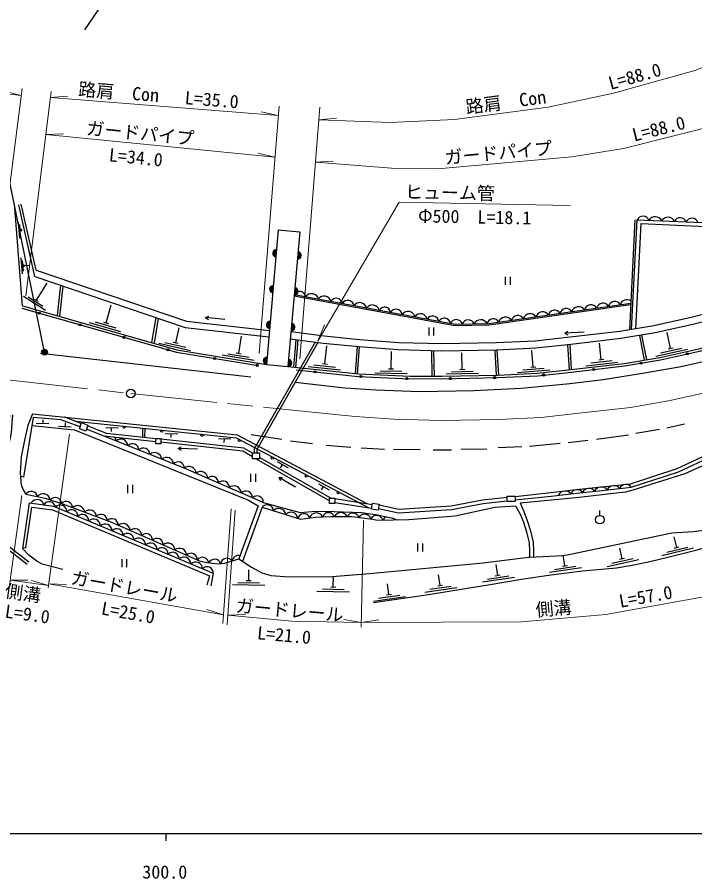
# Model space of a CAD drawing. Units: millimetres at full size, sheet at 1:1000; details may follow other scales. Extents: x 40000 to 680000, y 20000 to 380000.
# Drawn here: x 347354 to 441447, y 198715 to 318445 of the extents above; entities that cross this region are included whole.
import ezdxf
from ezdxf.enums import TextEntityAlignment as Align

# ---------------------------------------------------------------- set-up
doc = ezdxf.new("R2010")
doc.units = ezdxf.units.MM
doc.header["$LTSCALE"] = 1000
doc.linetypes.add('CHAIN', pattern=[18.5, 12, -1.5, 3.5, -1.5])
for name, color, linetype, lineweight in [('M-BGD', 7, 'Continuous', 25), ('M-BMK', 2, 'CHAIN', 13), ('M-BMK-SRVR', 3, 'Continuous', 25), ('M-STR-HTXT', 7, 'Continuous', 13), ('M-STR-STRC', 7, 'Continuous', 25), ('M-TTL-BAND', 7, 'Continuous', 25)]:
    doc.layers.add(name, color=color, linetype=linetype, lineweight=lineweight)
doc.styles.add('ＭＳ ゴシック', font='')
doc.styles.get('ＭＳ ゴシック').set_extended_font_data('MS Gothic')

msp = doc.modelspace()

# ---------------------------------------------------------------- hatches: boundary and pattern name
at = {"layer": 'M-BGD'}
for points in [[(383282, 285145), (383369, 286141, 1)], [(386349, 285837), (386260, 284841, 0.41421), (386803, 285295, 0.41421)], [(382845, 280164), (382932, 281161, 1)], [(385908, 280857), (385820, 279861, 1)], [(382407, 275184), (382495, 276180, 1)], [(385467, 275876), (385379, 274880, 1)], [(381970, 270203), (382058, 271199, 1)], [(385027, 270896), (384939, 269900, 0.41421), (385481, 270354, 0.41421)]]:
    msp.add_hatch(color=256, dxfattribs=at).paths.add_polyline_path(points)
at = {"layer": 'M-STR-STRC'}
msp.add_hatch(color=256, dxfattribs=at).paths.add_polyline_path([(351485, 272124, 0.41421), (350933, 272247, 0.41421), (350811, 271695, 1)])

# ---------------------------------------------------------------- linework, layer by layer
at = {"layer": 'M-BGD'}
for p, q in [((349809, 282391), (347570, 292371)), ((349967, 283288), (347912, 292448)), ((348101, 278340), (347018, 291949)), ((347476, 289980), (347654, 287737)), ((433142, 290288), (432368, 274992)), ((347655, 289618), (347774, 288123)), ((347850, 289057), (347878, 288708)), ((347864, 288882), (348042, 288896)), ((383610, 288885), (381970, 270203)), ((383610, 288885), (386595, 288618)), ((386595, 288618), (384939, 269900)), ((347870, 285020), (348049, 282777)), ((348050, 284658), (348169, 283163)), ((348245, 284097), (348272, 283748)), ((348259, 283923), (349006, 283982)), ((350009, 279130), (351520, 281496)), ((415132, 282382), (415132, 281264)), ((415799, 282382), (415799, 281264)), ((353348, 281195), (352891, 276973)), ((353688, 281080), (353233, 276876)), ((348233, 279695), (351267, 277757)), ((348868, 279574), (350891, 278282)), ((349773, 279281), (350244, 278979)), ((359685, 275971), (360404, 278493)), ((366580, 276721), (366020, 273229)), ((366916, 276608), (366359, 273132)), ((373490, 276717), (373898, 276418)), ((357357, 276011), (361684, 274777)), ((358160, 276094), (361045, 275271)), ((359349, 276067), (360022, 275875)), ((369367, 273209), (369851, 275299)), ((404516, 275347), (404516, 274229)), ((405183, 275347), (405183, 274229)), ((423384, 274522), (423836, 274297)), ((433750, 274211), (434441, 270798)), ((434046, 274261), (434737, 270848)), ((438101, 272422), (437595, 274645)), ((367039, 273132), (371423, 272117)), ((367838, 273255), (370760, 272578)), ((369026, 273288), (369708, 273130)), ((378120, 271741), (378511, 274141)), ((386044, 273618), (385714, 269820)), ((386342, 273579), (386013, 269789)), ((428470, 270868), (428209, 273133)), ((377775, 271797), (378466, 271685)), ((390076, 270274), (390334, 272776)), ((394543, 272664), (394286, 268935)), ((394841, 272635), (394585, 268904)), ((399268, 269581), (399334, 271978)), ((404880, 272077), (404944, 268578)), ((405180, 272069), (405244, 268580)), ((409164, 269512), (409119, 271792)), ((413659, 272182), (413888, 268705)), ((413959, 272189), (414188, 268716)), ((419026, 269850), (418837, 272124)), ((423783, 272929), (424005, 269453)), ((424081, 272962), (424304, 269485)), ((436041, 271337), (440428, 272336)), ((436705, 271796), (439630, 272462)), ((437760, 272344), (438442, 272499)), ((350598, 271741), (379814, 268481)), ((375803, 271510), (380245, 270787)), ((376592, 271686), (379553, 271204)), ((427014, 270399), (429994, 270741)), ((428122, 270828), (428817, 270908)), ((387776, 269908), (392253, 269446)), ((388553, 270130), (391537, 269822)), ((389728, 270310), (390424, 270238)), ((398918, 269591), (399618, 269571)), ((408814, 269506), (409514, 269519)), ((416834, 269065), (421318, 269439)), ((417557, 269426), (420546, 269675)), ((418678, 269821), (419375, 269879)), ((426303, 270015), (430774, 270529)), ((397002, 269044), (401500, 268919)), ((397760, 269323), (400759, 269239)), ((406926, 268868), (411425, 268957)), ((407670, 269183), (410670, 269242)), ((350926, 262494), (350902, 261959)), ((356250, 261980), (353983, 262861)), ((351726, 261922), (349993, 261999)), ((354827, 261498), (353094, 261575)), ((354027, 262069), (354004, 261534)), ((359639, 261433), (361373, 261393)), ((360451, 260879), (360463, 261414)), ((364732, 261355), (364728, 260073)), ((365051, 261322), (365046, 260038)), ((366590, 259448), (359394, 260230)), ((367907, 260584), (369641, 260544)), ((368718, 260030), (368731, 260565)), ((375291, 259885), (377025, 259845)), ((376103, 259331), (376115, 259866)), ((369691, 258527), (370117, 258256)), ((390721, 251226), (380494, 257091)), ((390896, 251610), (381020, 257274)), ((383461, 256698), (384967, 255836)), ((383911, 255824), (384177, 256288)), ((379756, 254984), (379756, 253866)), ((380422, 254984), (380422, 253866)), ((383671, 254478), (383928, 254043)), ((362681, 253439), (362681, 252322)), ((363348, 253439), (363348, 252322)), ((389176, 253621), (390682, 252759)), ((389626, 252747), (389892, 253211)), ((391438, 251543), (396660, 250744)), ((380797, 250561), (378121, 243161)), ((381361, 250357), (378638, 242826)), ((391438, 250987), (396571, 250201)), ((428253, 249222), (428253, 249899)), ((438942, 244760), (438598, 246220)), ((402959, 245314), (402959, 244196)), ((403626, 245314), (403626, 244196)), ((431352, 243183), (431031, 244649)), ((436889, 243661), (441269, 244691)), ((437550, 244124), (440471, 244811)), ((438601, 244680), (439282, 244840)), ((361868, 243119), (361868, 242001)), ((362534, 243119), (362534, 242001)), ((423408, 242221), (423193, 243706)), ((429283, 242115), (433678, 243079)), ((429951, 242569), (432881, 243212)), ((431010, 243108), (431694, 243258)), ((414096, 240883), (413881, 242367)), ((421268, 241305), (425721, 241950)), ((421967, 241709), (424936, 242140)), ((423062, 242171), (423755, 242272)), ((379499, 240159), (379526, 241659)), ((391244, 239256), (391275, 240755)), ((406090, 239470), (405874, 240954)), ((412655, 240371), (415624, 240801)), ((413750, 240833), (414443, 240933)), ((377239, 239599), (381738, 239519)), ((377994, 239886), (380994, 239833)), ((379149, 240165), (379849, 240153)), ((398976, 238228), (398761, 239712)), ((405743, 239420), (406436, 239520)), ((411956, 239966), (416409, 240612)), ((388982, 238702), (393481, 238610)), ((389738, 238986), (392738, 238925)), ((390894, 239263), (391594, 239248)), ((398630, 238178), (399323, 238278)), ((403949, 238553), (408402, 239199)), ((404648, 238958), (407617, 239388)), ((396836, 237311), (401289, 237957)), ((397535, 237716), (400504, 238146))]:
    msp.add_line(p, q, dxfattribs=at)
for points in [[(430021, 331111), (430064, 331111), (420562, 331111), (418511, 325292), (417946, 325292), (415196, 325292), (410196, 325292), (395196, 325292), (380196, 325292), (377696, 325292), (377696, 326792), (376946, 326792), (376946, 325292), (366696, 325292), (366127, 326292), (364742, 326292), (364742, 325798), (362872, 325794), (356714, 316706)], [(432671, 275043), (433442, 290273), (458380, 289255)], [(433277, 275145), (434019, 289799), (434019, 289799), (458872, 288621), (458873, 288621), (463822, 284271), (463822, 284270), (463731, 283808)], [(463731, 283808), (458206, 281889), (452813, 279994), (445619, 277927), (440964, 276734), (435741, 275561), (431023, 274765), (424147, 273974), (419280, 273447), (413884, 273186), (406327, 273037), (400332, 273204), (394892, 273634), (389965, 274119), (385365, 274714)], [(349967, 283288), (370850, 276228), (382383, 274905)], [(349809, 282391), (370653, 275344), (382304, 274008)], [(462434, 282299), (458536, 280945), (453117, 279041), (445881, 276962), (441198, 275761), (435934, 274579), (431163, 273775), (424258, 272981), (419358, 272449), (413918, 272187), (406323, 272037), (400278, 272205), (394804, 272638), (389852, 273125), (385276, 273717)], [(384939, 269900), (394733, 268889), (401901, 268559), (405373, 268581), (406313, 268556), (414036, 268708), (419629, 268978), (424644, 269522), (431652, 270328), (436605, 271163), (442011, 272377), (446794, 273603), (454175, 275725), (459683, 277660), (466071, 279878), (467273, 280379)], [(386069, 269431), (394707, 268539), (401894, 268209), (405369, 268231), (406312, 268206), (414048, 268359), (419657, 268629), (424683, 269174), (431701, 269982), (436673, 270820), (442093, 272037), (446886, 273265), (454282, 275391), (459799, 277329), (466170, 279661), (469715, 281247)], [(385807, 279713), (408142, 275593), (412887, 275674), (432546, 278508)], [(385825, 279913), (408159, 275793), (412871, 275874), (432556, 278712)], [(348005, 278003), (369456, 271884), (380793, 270040)], [(348101, 278340), (369533, 272227), (381970, 270203), (384939, 269900)], [(376170, 276424), (373490, 276717), (373953, 276920)], [(385954, 267732), (392853, 266963), (397206, 266650), (403233, 266447), (410774, 266555), (417318, 266883), (424108, 267527), (428742, 268106), (434198, 269000), (439286, 269877), (444929, 271100), (448764, 272086), (454032, 273544), (459402, 275312)], [(426074, 274686), (423384, 274522), (423805, 274801)], [(388708, 273273), (380268, 258462), (380268, 258461), (380268, 257902)], [(389084, 273224), (380618, 258369), (380618, 258368), (380618, 257902)], [(416500, 251862), (421457, 252395), (425397, 252853), (428105, 253147), (432526, 253623), (439020, 255743), (447421, 259663), (450919, 260841), (456082, 262578), (461534, 264188), (477577, 269837)], [(416496, 251359), (421513, 251898), (425453, 252356), (428159, 252649), (432631, 253131), (439204, 255277), (447607, 259198), (451078, 260367), (456232, 262101), (461688, 263712), (469456, 266448)], [(346291, 263197), (346113, 260798), (345638, 258484), (345390, 256278), (345315, 252827), (345729, 249666), (345636, 244845), (348733, 242445)], [(346692, 263194), (346510, 260743), (346034, 258421), (345790, 256251), (345716, 252849), (346129, 249689), (346039, 245039), (348978, 242761)], [(349462, 263326), (348840, 261694), (348377, 259670), (347914, 257357), (347770, 255130), (347885, 253482), (348204, 252672), (348550, 252153)], [(356077, 261522), (353390, 262497), (349577, 262818), (348236, 254506), (347806, 254618)], [(349462, 263326), (377885, 260406), (395894, 250861)], [(355389, 262315), (377767, 260016), (396169, 250263)], [(349400, 261718), (355308, 261121), (379482, 251333), (380797, 250561)], [(381529, 251021), (370444, 255816), (356978, 261195), (356961, 261202)], [(366590, 259870), (359769, 260612), (357126, 261639)], [(385135, 240695), (391082, 240719), (396289, 241122), (412044, 242634), (417628, 243323), (418480, 243392), (423179, 243651), (424444, 243852), (438256, 246803), (441272, 246960), (443021, 247191), (445517, 247577), (446907, 248040), (448322, 248477), (450098, 248914), (452131, 249249), (453546, 249377), (454421, 250123), (454987, 251229), (455296, 252206), (455190, 256659), (454786, 260017), (454613, 261098), (454519, 261524)], [(417180, 250957), (425406, 251770), (430942, 252375), (431881, 252511), (432880, 252783), (440135, 255040), (448205, 258676), (454613, 261098)], [(380010, 257852), (378810, 258541), (367307, 259792)], [(380010, 257368), (378677, 258133), (367307, 259370)], [(372384, 258410), (369691, 258527), (370139, 258761)], [(386019, 253154), (383671, 254478), (384176, 254483)], [(348550, 252153), (351236, 251617), (353776, 250786), (360427, 248292), (372646, 242882), (373666, 242673), (375240, 242469), (376169, 242563), (378121, 243161)], [(397595, 250679), (400352, 250057), (407598, 250549), (411966, 251375), (415378, 251741)], [(353669, 241704), (350793, 242428), (350069, 242835), (348960, 243695), (348126, 244570), (348126, 244571), (349048, 250972), (352411, 250499), (374573, 241183), (374573, 241182), (374227, 239408)], [(348155, 244772), (348551, 244715), (349366, 250372), (352263, 249965), (374069, 240798), (373707, 239531)], [(381361, 250357), (386698, 248711), (388770, 248991), (390927, 249075), (393812, 249047), (396698, 248683), (397370, 248543), (401739, 248655), (408182, 249159), (413684, 250363), (416569, 250559)], [(381529, 251021), (386642, 249635), (388827, 249803), (391375, 249747), (395157, 249607), (397398, 249271), (398574, 249019), (399387, 248879), (400130, 248614)], [(397514, 250185), (400313, 249553), (407661, 250053), (412039, 250880), (415374, 251238)], [(416569, 250559), (417191, 249383), (417667, 248291), (418088, 246920), (418452, 245408), (418508, 244260), (418480, 243392)], [(417180, 250957), (417723, 249764), (418184, 248482), (418618, 247065), (418999, 245486), (419058, 244264), (419031, 243422)], [(396831, 237095), (404491, 238198), (409549, 239051), (412734, 239571), (417407, 240342), (421466, 240945), (425859, 241507), (430589, 241945), (432754, 242299), (435210, 242798), (438083, 243485), (441601, 244380), (444068, 245089), (446191, 245921), (447919, 246753), (449688, 246524), (451145, 246441), (452873, 246462), (454086, 246590), (454442, 246640)], [(378121, 243161), (379902, 242007), (381307, 241231), (382582, 240862), (385135, 240695)]]:
    msp.add_lwpolyline(points, dxfattribs=at)
for points in [[(356297, 262102), (357176, 261770), (356859, 260931), (355980, 261264)], [(366590, 259922), (367307, 259922), (367307, 259174), (366590, 259174)], [(380010, 257902), (381020, 257902), (381020, 257091), (380010, 257091)], [(390721, 251610), (391438, 251610), (391438, 250862), (390721, 250862)], [(415379, 251909), (416500, 251901), (416494, 251146), (415374, 251154)], [(396691, 250933), (397612, 250783), (397473, 249930), (396551, 250081)]]:
    msp.add_lwpolyline(points, close=True, dxfattribs=at)
for centre, radius in [((350429, 277312), 150), ((356064, 275704), 150), ((362167, 273964), 150), ((368299, 272215), 150), ((440429, 271663), 150), ((374761, 271021), 150), ((380666, 270060), 150), ((427402, 269487), 150), ((433969, 270364), 150), ((388706, 269159), 150), ((395096, 268522), 150), ((401458, 268229), 150), ((407504, 268229), 150), ((413652, 268351), 150), ((420452, 268715), 150), ((362197, 261465), 150), ((367422, 260928), 150), ((373014, 260353), 150), ((378208, 259613), 150), ((382778, 257190), 150), ((387480, 254698), 150), ((391929, 252340), 150), ((428253, 248622), 600)]:
    msp.add_circle(centre, radius, dxfattribs=at)
for centre, radius, start, end in [((434251, 289912), 886, 19.37896, 155.9471), ((435963, 289734), 994, 23.65464, 151.67142), ((437734, 289686), 970, 22.75692, 152.56914), ((439422, 289724), 863, 18.32497, 157.00108), ((441051, 289634), 886, 19.37896, 155.9471), ((383326, 285643), 500, 84.98276, 264.98276), ((386305, 285339), 500, 264.94481, 84.94481), ((382888, 280662), 500, 84.98276, 264.98276), ((385864, 280359), 500, 264.94481, 84.94481), ((386572, 279449), 880, 10.9593, 148.1378), ((388235, 279026), 994, 15.54015, 143.55694), ((389981, 278728), 970, 14.64243, 144.45466), ((391658, 278527), 863, 10.21049, 148.8866), ((393258, 278209), 886, 11.26447, 147.83262), ((432038, 278194), 994, 57.51165, 162.22261), ((394927, 277791), 994, 15.54015, 143.55694), ((396674, 277494), 970, 14.64243, 144.45466), ((398351, 277293), 863, 10.21049, 148.8866), ((399951, 276974), 886, 11.26447, 147.83262), ((423588, 277083), 886, 29.93014, 166.49829), ((425303, 277221), 994, 34.20582, 162.22261), ((427053, 277499), 970, 33.3081, 163.12033), ((428706, 277845), 863, 28.87616, 167.55227), ((430324, 278055), 886, 29.93014, 166.49829), ((401620, 276557), 994, 15.54015, 143.55694), ((403366, 276259), 970, 14.64243, 144.45466), ((405043, 276058), 863, 10.21049, 148.8866), ((406643, 275740), 886, 11.26447, 147.83262), ((415163, 275771), 994, 33.5471, 161.56389), ((416853, 276114), 886, 29.93014, 166.49829), ((418568, 276252), 994, 34.20582, 162.22261), ((420318, 276530), 970, 33.3081, 163.12033), ((421971, 276876), 863, 28.87616, 167.55227), ((382451, 275682), 500, 84.98276, 264.98276), ((385423, 275378), 500, 264.94481, 84.94481), ((408312, 275531), 886, 18.39459, 154.47176), ((409982, 275497), 886, 22.69506, 159.26321), ((411701, 275418), 994, 26.97074, 154.98753), ((413447, 275652), 886, 29.27142, 165.83957), ((382014, 270701), 500, 84.98276, 264.98276), ((384983, 270398), 500, 264.94481, 84.94481), ((360108, 259476), 994, 4.20327, 36.40217), ((361762, 258841), 970, 3.30555, 133.11777), ((363367, 258314), 863, 358.87361, 137.54972), ((364873, 257687), 886, 359.92759, 136.49573), ((366427, 256950), 994, 4.20327, 132.22005), ((368082, 256315), 970, 3.30555, 133.11777), ((369686, 255788), 863, 358.87361, 137.54972), ((371196, 255017), 994, 2.59761, 130.61439), ((372832, 254335), 970, 1.69989, 131.51211), ((374421, 253764), 863, 357.26795, 135.94406), ((375909, 253095), 886, 358.32193, 134.89007), ((377442, 252314), 994, 2.59761, 130.61439), ((425111, 251868), 924, 35.21847, 157.11104), ((426736, 252012), 953, 36.38225, 155.94726), ((428457, 252062), 1085, 40.71596, 151.61355), ((430213, 252303), 1043, 38.84508, 153.48443), ((431876, 252604), 921, 34.90733, 157.42217), ((349294, 251670), 886, 10.44319, 147.01134), ((350957, 251229), 994, 9.18741, 142.73566), ((352619, 250820), 886, 3.58896, 140.1571), ((379078, 251633), 970, 1.69989, 131.51211), ((380667, 251062), 863, 357.26795, 135.94406), ((423450, 251547), 1058, 40.0344, 152.29511), ((350120, 250440), 970, 14.91022, 149.12134), ((351798, 250248), 863, 10.47827, 149.15438), ((353297, 249685), 970, 2.28175, 132.09398), ((354161, 250280), 886, 1.26636, 137.83451), ((355732, 249579), 994, 5.54204, 133.55883), ((382051, 249801), 886, 4.57285, 141.14099), ((354892, 249130), 863, 357.84981, 136.52592), ((356386, 248476), 886, 358.90379, 135.47194), ((357400, 248983), 970, 4.64432, 134.45655), ((359017, 248494), 863, 0.21238, 138.88849), ((383660, 249192), 994, 8.84853, 136.86532), ((385360, 248693), 970, 7.95081, 137.76303), ((387164, 248555), 886, 25.53789, 162.10604), ((388885, 248562), 994, 28.05895, 157.83036), ((390587, 248705), 886, 21.96185, 158.53), ((392304, 248605), 994, 26.7959, 154.25432), ((393975, 248638), 886, 18.55094, 152.1148), ((395599, 248506), 886, 13.50576, 152.1148), ((397258, 248324), 886, 15.55994, 154), ((357927, 247711), 994, 3.17947, 131.19626), ((359570, 247046), 970, 2.28175, 132.09398), ((360503, 247867), 886, 358.11677, 134.68492), ((362034, 247081), 994, 2.39245, 130.40924), ((398908, 248173), 886, 109.06355, 154), ((361165, 246491), 863, 357.84981, 136.52592), ((362659, 245837), 886, 358.90379, 135.47194), ((363667, 246394), 970, 1.49473, 131.30696), ((365254, 245817), 863, 357.06279, 135.7389), ((364200, 245072), 994, 3.17947, 131.19626), ((366740, 245143), 886, 358.11677, 134.68492), ((365843, 244408), 970, 2.28175, 132.09398), ((367438, 243853), 863, 357.84981, 136.52592), ((368270, 244357), 994, 2.39245, 130.40924), ((369903, 243670), 970, 1.49473, 131.30696), ((368932, 243199), 886, 358.90379, 135.47194), ((370473, 242434), 994, 3.17947, 131.19626), ((371491, 243093), 863, 354.68313, 135.7389), ((373076, 242505), 886, 8.46932, 145.03746), ((374747, 242243), 886, 17.09865, 153.66679), ((376471, 242372), 886, 34.90903, 171.47718), ((378075, 242748), 886, 76.40723, 171.47718), ((372116, 241769), 970, 2.28175, 132.09398), ((373711, 241214), 863, 357.84981, 136.52592)]:
    msp.add_arc(centre, radius, start, end, dxfattribs=at)
at = {"layer": 'M-BMK'}
msp.add_lwpolyline([(243444, 279263), (264158, 277028), (308433, 272254), (363142, 266141), (388290, 263548), (394291, 262971), (399657, 262567), (406293, 262394), (414245, 262551), (420110, 262834), (425328, 263400), (432516, 264227), (437793, 265117), (443451, 266387), (448410, 267658), (456049, 269854), (461714, 271844), (468267, 274120), (473226, 276185), (481819, 280132), (551597, 314412)], dxfattribs=at)
at = {"layer": 'M-BMK-SRVR'}
msp.add_circle((363142, 266141), 600, dxfattribs=at)
at = {"layer": 'M-STR-HTXT'}
for p, q in [((347896, 307567), (260825, 317223)), ((348018, 308530), (343743, 275021)), ((347896, 307567), (345517, 308174)), ((352050, 308129), (348560, 279717)), ((351950, 307313), (354400, 307460)), ((351950, 307313), (383613, 304776)), ((383717, 306079), (380965, 271735)), ((389398, 305960), (386603, 270950)), ((383613, 304776), (381217, 305311)), ((389256, 304176), (391698, 304430)), ((351317, 302166), (353770, 302263)), ((351317, 302166), (383148, 298976)), ((383148, 298976), (380763, 299559)), ((388788, 298317), (391239, 298464)), ((389089, 273426), (400408, 292738)), ((400408, 292738), (424144, 292277)), ((389089, 273426), (390024, 275696)), ((354618, 260516), (351650, 239138)), ((348008, 252000), (346275, 239515)), ((377055, 250120), (375923, 234178)), ((377641, 249938), (376509, 233995)), ((395419, 248514), (395115, 233702)), ((346372, 240215), (348827, 240219)), ((346372, 240215), (351697, 239476)), ((351697, 239476), (349336, 240148)), ((351726, 239684), (376008, 235378)), ((351726, 239684), (354179, 239596)), ((376008, 235378), (373674, 236139)), ((376604, 235336), (379056, 235456)), ((395128, 234332), (392704, 234724)), ((397567, 234686), (395137, 234332))]:
    msp.add_line(p, q, dxfattribs=at)
for points in [[(389256, 304176), (399132, 303824), (408063, 304255), (421069, 305960), (430179, 307885), (441454, 311053), (454628, 316198)], [(458040, 308363), (445694, 303761), (431535, 300216), (424378, 299065), (405783, 297381), (399342, 297474), (388788, 298317)], [(395128, 234332), (417374, 234443), (429114, 235454), (443460, 238033), (455612, 241480)], [(376604, 235336), (385469, 234531), (395128, 234332)]]:
    msp.add_lwpolyline(points, dxfattribs=at)
at = {"layer": 'M-STR-STRC'}
for p, q in [((351148, 271909), (340834, 322202)), ((436538, 261169), (433261, 260588)), ((440044, 261884), (437560, 261355)), ((384078, 259754), (379857, 260412)), ((432241, 260349), (427814, 259768)), ((388367, 259178), (385315, 259521)), ((393704, 258640), (390244, 258918)), ((417431, 258732), (414128, 258583)), ((422741, 259214), (418501, 258806)), ((426613, 259604), (423849, 259317)), ((398346, 258361), (395136, 258555)), ((403294, 258314), (399620, 258361)), ((407658, 258268), (405125, 258277)), ((412569, 258435), (408989, 258351))]:
    msp.add_line(p, q, dxfattribs=at)
msp.add_circle((351148, 271909), 400, dxfattribs=at)
at = {"layer": 'M-TTL-BAND'}
for p, q in [((40000, 205000), (579000, 205000)), ((368000, 205000), (368000, 204000))]:
    msp.add_line(p, q, dxfattribs=at)

# ---------------------------------------------------------------- texts
at = {"layer": 'M-STR-HTXT', "style": 'ＭＳ ゴシック'}
for s, rotation, p in [('L=88.0', 15.696, (429909, 307809)), ('路肩\u3000Con', 355.419, (355722, 307011)), ('L=35.0', 355.419, (370525, 305825)), ('路肩\u3000Con', 7.467, (409823, 304486)), ('L=88.0', 14.057, (433164, 300624)), ('ガードパイプ', 354.278, (356828, 301614)), ('ガードパイプ', 5.175, (406825, 297475)), ('L=34.0', 354.278, (359970, 297885)), ('ヒューム管', 358.889, (401168, 292723)), ('Φ500\u3000L=18.1', 358.889, (402999, 289394)), ('ガードレール', 349.944, (354599, 239175)), ('側溝', 352.097, (345482, 237307)), ('L=57.0', 10.191, (431205, 235830)), ('L=25.0', 349.944, (358826, 234914)), ('ガードレール', 354.811, (377595, 235246)), ('側溝', 4.922, (419469, 234624)), ('L=9.0', 352.097, (345482, 234478)), ('L=21.0', 354.811, (380560, 231462))]:
    msp.add_text(s, height=1833, rotation=rotation, dxfattribs=at).set_placement(p, align=Align.BOTTOM_LEFT)
at = {"layer": 'M-TTL-BAND', "style": 'ＭＳ ゴシック'}
msp.add_text('300.0', height=1833, dxfattribs=at).set_placement((367844, 198195), align=Align.BOTTOM_CENTER)

doc.saveas('drawing.dxf')
